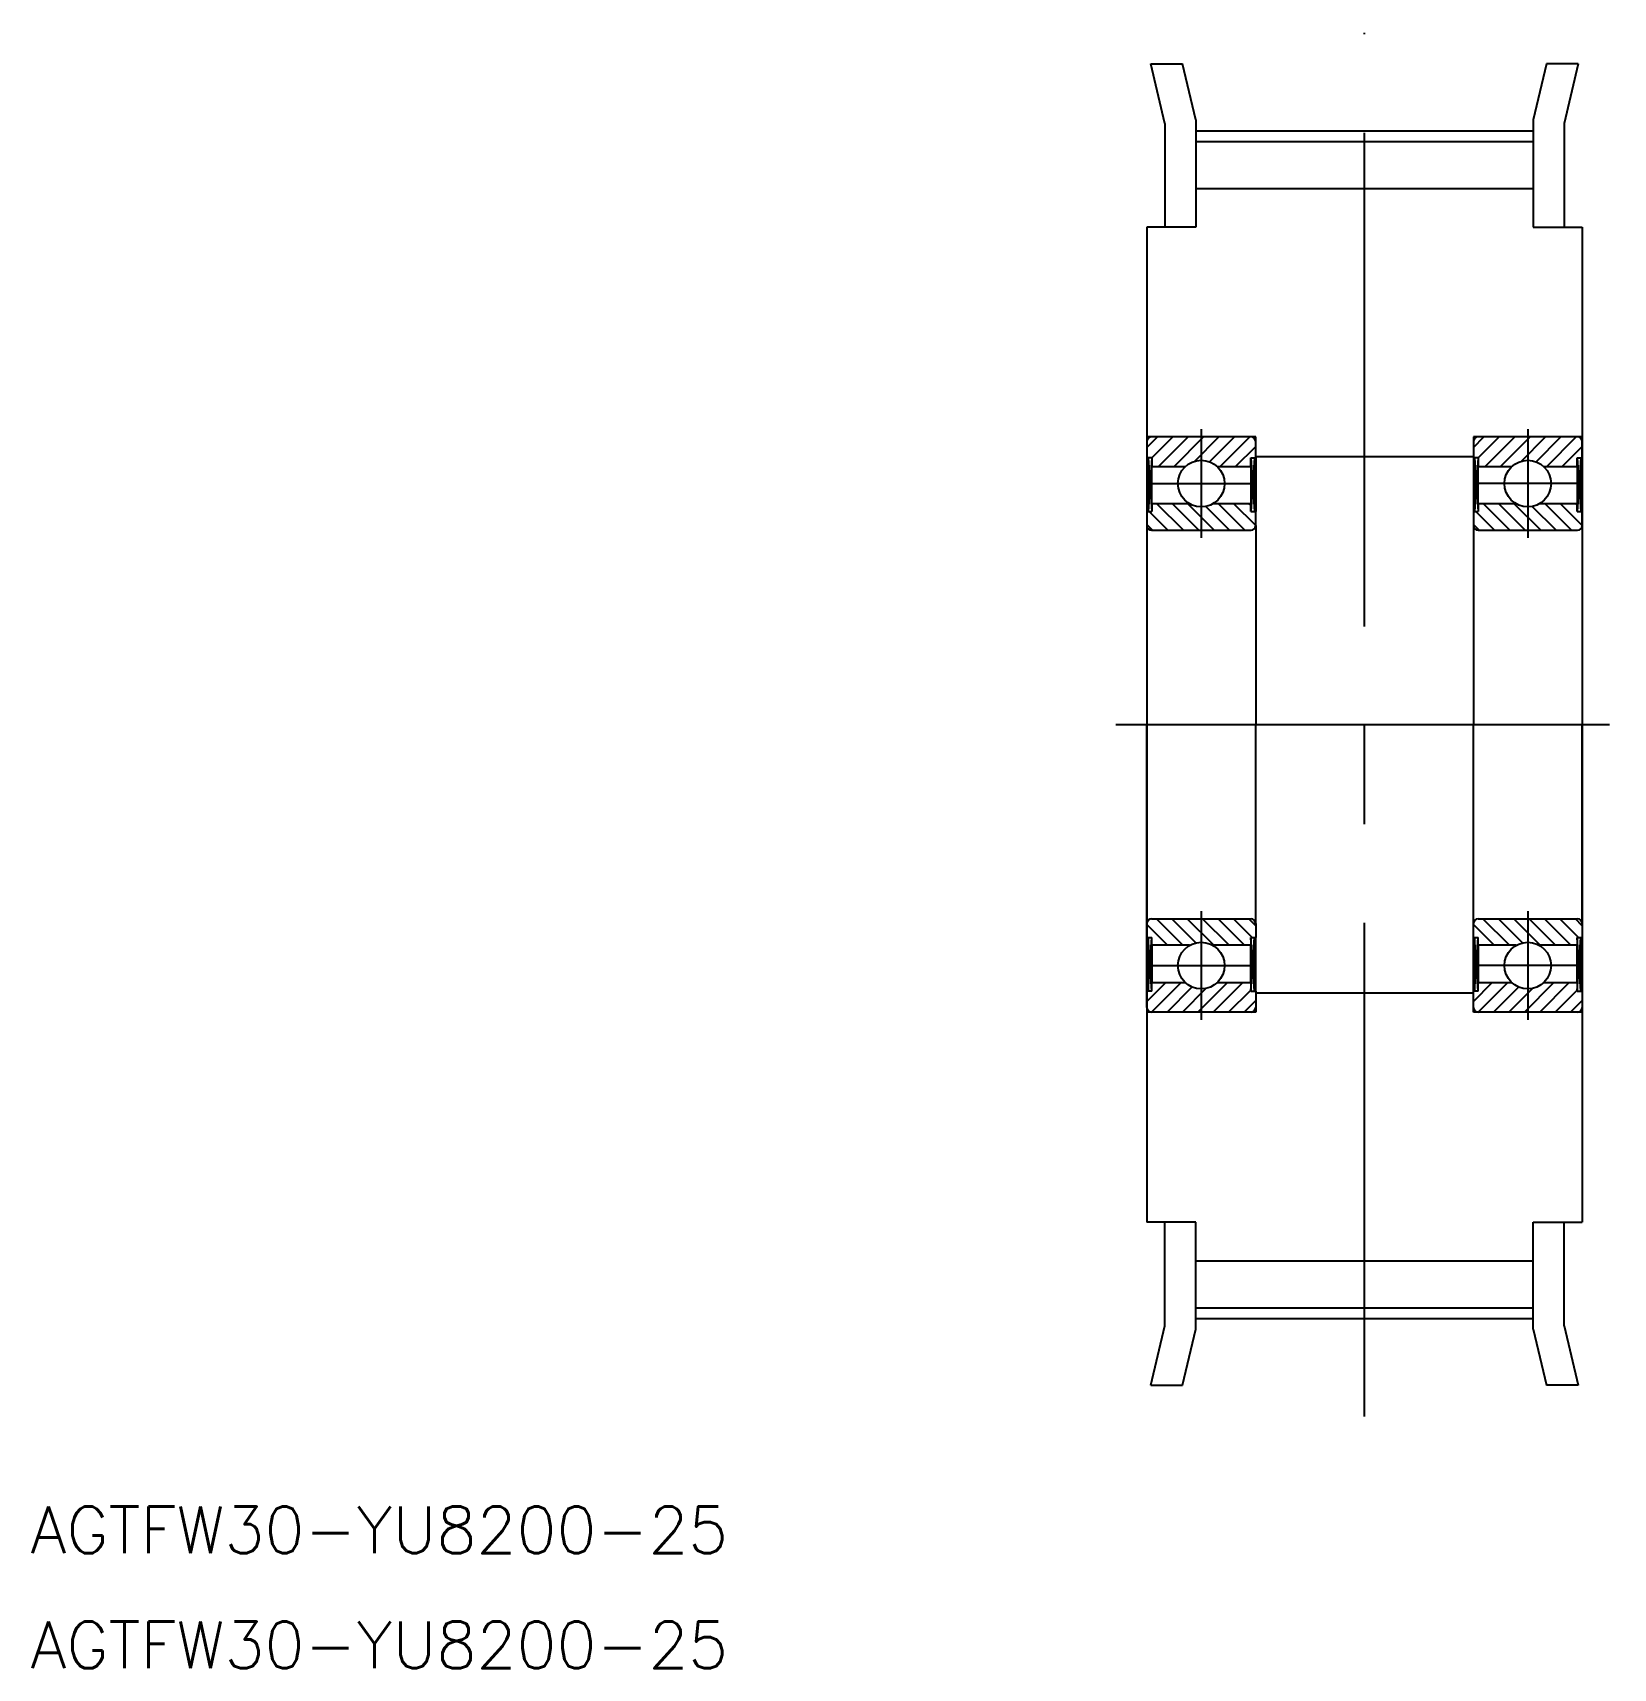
# Model space of a CAD drawing. Extents: x -72 to 30, y -61 to 44.
import ezdxf

# ---------------------------------------------------------------- set-up
doc = ezdxf.new("R2010")
doc.units = 0
doc.linetypes.add('CENTER', pattern=[50.8, 31.75, -6.35, 6.35, -6.35])
doc.layers.get('0').update_dxf_attribs({"linetype": 'CONTINUOUS'})
doc.layers.add('CENTER', color=1, linetype='CENTER')
doc.styles.get("Standard").update_dxf_attribs({"font": 'txt.shx', "height": 3, "bigfont": 'bigfont.shx'})

msp = doc.modelspace()

# ---------------------------------------------------------------- linework, layer by layer
at = {"color": 7, "linetype": 'CONTINUOUS'}
for p, q in [((1.15, 38.67), (0.25, 42.5)), ((0.25, 42.5), (2.3, 42.5)), ((3.15, 38.9), (2.3, 42.5)), ((25.7, 42.5), (24.85, 38.9)), ((27.75, 42.5), (25.7, 42.5)), ((27.75, 42.5), (26.85, 38.67)), ((1.15, 38.67), (1.15, 32)), ((3.15, 38.9), (3.15, 32)), ((24.85, 38.9), (24.85, 32)), ((26.85, 38.67), (26.85, 32)), ((3.15, 37.51), (24.85, 37.51)), ((3.15, 34.49), (24.85, 34.49)), ((0, 32), (0, -32)), ((3.15, 32), (0, 32)), ((24.85, 32), (28, 32)), ((28, 32), (28, -32)), ((28, 32), (28, 32)), ((7, 18.5), (0, 18.5)), ((0, 18.2), (0, 17.15)), ((7, 17.15), (7, 18.5)), ((28, 18.5), (21, 18.5)), ((21, 18.5), (21, 17.15)), ((28, 17.15), (28, 18.2)), ((0, 17.15), (0, 13.7)), ((0.32, 17.15), (0, 17.15)), ((0.08, 13.7), (0.08, 17.15)), ((0.32, 17.15), (0.32, 16.6)), ((6.68, 16.6), (6.68, 17.15)), ((6.68, 17.15), (7, 17.15)), ((6.92, 17.15), (6.92, 13.7)), ((7, 17.25), (21, 17.25)), ((7, 17.15), (7, 13.7)), ((21, 17.15), (21, 13.7)), ((21.32, 17.15), (21, 17.15)), ((21.08, 13.7), (21.08, 17.15)), ((21.32, 17.15), (21.32, 16.6)), ((27.68, 17.15), (28, 17.15)), ((27.68, 16.6), (27.68, 17.15)), ((27.92, 17.15), (27.92, 13.7)), ((28, 17.15), (28, 13.7)), ((0.32, 14.2), (0.32, 16.6)), ((0.32, 16.6), (2.48, 16.6)), ((4.52, 16.6), (6.68, 16.6)), ((6.68, 16.6), (6.68, 14.2)), ((21.32, 14.2), (21.32, 16.6)), ((21.32, 16.6), (23.48, 16.6)), ((25.52, 16.6), (27.68, 16.6)), ((27.68, 16.6), (27.68, 14.2)), ((0, 13.7), (0, 12.8)), ((0, 13.7), (0.32, 13.7)), ((0.32, 14.2), (0.32, 13.7)), ((2.75, 14.2), (0.32, 14.2)), ((6.68, 14.2), (4.25, 14.2)), ((6.68, 13.7), (6.68, 14.2)), ((6.68, 13.7), (7, 13.7)), ((7, 12.8), (7, 13.7)), ((21, 13.7), (21.32, 13.7)), ((21, 13.7), (21, 12.8)), ((23.75, 14.2), (21.32, 14.2)), ((21.32, 14.2), (21.32, 13.7)), ((27.68, 14.2), (25.25, 14.2)), ((27.68, 13.7), (27.68, 14.2)), ((27.68, 13.7), (28, 13.7)), ((28, 12.8), (28, 13.7)), ((0, 12.8), (0, 0)), ((7, 12.8), (7, 0)), ((21, 12.8), (21, 0)), ((28, 12.8), (28, 0)), ((0.3, 12.5), (6.7, 12.5)), ((21.3, 12.5), (27.7, 12.5)), ((0, -12.8), (0, 0)), ((7, -12.8), (7, 0)), ((21, -12.8), (21, 0)), ((28, -12.8), (28, 0)), ((0.3, -12.5), (6.7, -12.5)), ((21.3, -12.5), (27.7, -12.5)), ((0, -13.7), (0, -12.8)), ((7, -12.8), (7, -13.7)), ((21, -13.7), (21, -12.8)), ((28, -12.8), (28, -13.7)), ((0, -13.7), (0.32, -13.7)), ((0, -17.15), (0, -13.7)), ((0.08, -13.7), (0.08, -17.15)), ((0.32, -14.2), (0.32, -13.7)), ((0.34, -14.2), (0.32, -14.18)), ((2.75, -14.2), (0.32, -14.2)), ((0.32, -14.2), (0.32, -16.6)), ((6.68, -14.2), (4.25, -14.2)), ((6.68, -13.7), (6.68, -14.2)), ((6.68, -13.7), (7, -13.7)), ((6.68, -16.6), (6.68, -14.2)), ((6.92, -17.15), (6.92, -13.7)), ((7, -17.15), (7, -13.7)), ((21, -17.15), (21, -13.7)), ((21, -13.7), (21.32, -13.7)), ((21.08, -13.7), (21.08, -17.15)), ((21.32, -14.2), (21.32, -13.7)), ((21.34, -14.2), (21.32, -14.18)), ((21.32, -14.2), (21.32, -16.6)), ((23.75, -14.2), (21.32, -14.2)), ((27.68, -14.2), (25.25, -14.2)), ((27.68, -13.7), (28, -13.7)), ((27.68, -13.7), (27.68, -14.2)), ((27.68, -16.6), (27.68, -14.2)), ((27.92, -17.15), (27.92, -13.7)), ((28, -17.15), (28, -13.7)), ((0.32, -17.15), (0.32, -16.6)), ((0.32, -16.6), (2.48, -16.6)), ((4.52, -16.6), (6.68, -16.6)), ((6.68, -16.6), (6.68, -17.15)), ((21.32, -16.6), (23.48, -16.6)), ((21.32, -17.15), (21.32, -16.6)), ((25.52, -16.6), (27.68, -16.6)), ((27.68, -16.6), (27.68, -17.15)), ((0, -18.2), (0, -17.15)), ((0.32, -17.15), (0, -17.15)), ((6.68, -17.15), (7, -17.15)), ((7, -17.15), (7, -18.5)), ((7, -17.25), (21, -17.25)), ((21.32, -17.15), (21, -17.15)), ((21, -18.5), (21, -17.15)), ((27.68, -17.15), (28, -17.15)), ((28, -17.15), (28, -18.2)), ((7, -18.5), (0, -18.5)), ((28, -18.5), (21, -18.5)), ((3.15, -32), (0, -32)), ((1.15, -38.67), (1.15, -32)), ((3.15, -38.9), (3.15, -32)), ((24.85, -38.9), (24.85, -32)), ((24.85, -32), (28, -32)), ((26.85, -38.67), (26.85, -32)), ((3.15, -34.49), (24.85, -34.49)), ((3.15, -37.51), (24.85, -37.51)), ((0.25, -42.5), (1.15, -38.67)), ((2.3, -42.5), (3.15, -38.9)), ((24.85, -38.9), (25.7, -42.5)), ((26.85, -38.67), (27.75, -42.5)), ((0.25, -42.5), (2.3, -42.5)), ((27.75, -42.5), (25.7, -42.5))]:
    msp.add_line(p, q, dxfattribs=at)
at = {"color": 3, "linetype": 'CONTINUOUS'}
for p, q in [((0, 17.82), (0.68, 18.5)), ((0.32, 17.15), (1.67, 18.5)), ((0.76, 16.6), (2.66, 18.5)), ((1.75, 16.6), (3.65, 18.5)), ((3.07, 16.93), (4.64, 18.5)), ((4.03, 16.9), (5.63, 18.5)), ((4.72, 16.6), (6.62, 18.5)), ((5.71, 16.6), (7, 17.89)), ((21, 17.82), (21.68, 18.5)), ((21.32, 17.15), (22.67, 18.5)), ((21.76, 16.6), (23.66, 18.5)), ((22.75, 16.6), (24.65, 18.5)), ((24.07, 16.93), (25.64, 18.5)), ((25.03, 16.9), (26.63, 18.5)), ((25.72, 16.6), (27.62, 18.5)), ((26.71, 16.6), (28, 17.89)), ((0.08, 17.15), (0.32, 13.7)), ((0.32, 17.15), (0.08, 13.7)), ((6.68, 17.15), (6.92, 13.7)), ((6.92, 17.15), (6.68, 13.7)), ((21.32, 17.15), (21.08, 13.7)), ((21.08, 17.15), (21.32, 13.7)), ((27.92, 17.15), (27.68, 13.7)), ((27.68, 17.15), (27.92, 13.7)), ((1.36, 12.5), (0.16, 13.7)), ((2.35, 12.5), (0.65, 14.2)), ((3.34, 12.5), (1.64, 14.2)), ((4.33, 12.5), (2.63, 14.2)), ((5.32, 12.5), (3.79, 14.03)), ((6.31, 12.5), (4.61, 14.2)), ((7, 12.8), (5.6, 14.2)), ((6.68, 14.11), (6.59, 14.2)), ((22.36, 12.5), (21.16, 13.7)), ((23.35, 12.5), (21.65, 14.2)), ((24.34, 12.5), (22.64, 14.2)), ((25.33, 12.5), (23.63, 14.2)), ((26.32, 12.5), (24.79, 14.03)), ((27.31, 12.5), (25.61, 14.2)), ((28, 12.8), (26.6, 14.2)), ((27.68, 14.11), (27.59, 14.2)), ((0.37, 12.5), (0, 12.87)), ((21.37, 12.5), (21, 12.87)), ((2.32, -14.2), (0.62, -12.5)), ((3.16, -14.05), (1.61, -12.5)), ((4.3, -14.2), (2.6, -12.5)), ((5.29, -14.2), (3.59, -12.5)), ((6.28, -14.2), (4.58, -12.5)), ((6.77, -13.7), (5.57, -12.5)), ((7, -12.94), (6.56, -12.5)), ((23.32, -14.2), (21.62, -12.5)), ((24.16, -14.05), (22.61, -12.5)), ((25.3, -14.2), (23.6, -12.5)), ((26.29, -14.2), (24.59, -12.5)), ((27.28, -14.2), (25.58, -12.5)), ((27.77, -13.7), (26.57, -12.5)), ((28, -12.94), (27.56, -12.5)), ((1.33, -14.2), (0, -12.87)), ((22.33, -14.2), (21, -12.87)), ((0.32, -17.15), (0.08, -13.7)), ((0.08, -17.15), (0.32, -13.7)), ((6.68, -17.15), (6.92, -13.7)), ((6.92, -17.15), (6.68, -13.7)), ((21.32, -17.15), (21.08, -13.7)), ((21.08, -17.15), (21.32, -13.7)), ((27.92, -17.15), (27.68, -13.7)), ((27.68, -17.15), (27.92, -13.7)), ((0, -17.82), (1.22, -16.6)), ((0.31, -18.5), (2.21, -16.6)), ((3.28, -18.5), (5.18, -16.6)), ((4.27, -18.5), (6.17, -16.6)), ((21, -17.82), (22.22, -16.6)), ((21.31, -18.5), (23.21, -16.6)), ((24.28, -18.5), (26.18, -16.6)), ((25.27, -18.5), (27.17, -16.6)), ((1.3, -18.5), (2.92, -16.88)), ((2.29, -18.5), (3.82, -16.96)), ((5.26, -18.5), (6.68, -17.08)), ((6.25, -18.5), (7, -17.75)), ((22.3, -18.5), (23.92, -16.88)), ((23.29, -18.5), (24.82, -16.96)), ((26.26, -18.5), (27.68, -17.08)), ((27.25, -18.5), (28, -17.75))]:
    msp.add_line(p, q, dxfattribs=at)
at = {"color": 7, "linetype": 'CONTINUOUS'}
for centre in [(3.5, 15.5), (24.5, 15.5), (3.5, -15.5), (24.5, -15.5)]:
    msp.add_circle(centre, 1.5, dxfattribs=at)
for centre, start, end in [((0.3, 18.2), 90, 180), ((6.7, 18.2), 0, 90), ((21.3, 18.2), 90, 180), ((27.7, 18.2), 0, 90), ((0.3, 12.8), 180, 270), ((6.7, 12.8), 270, 0), ((21.3, 12.8), 180, 270), ((27.7, 12.8), 270, 0), ((0.3, -12.8), 90, 180), ((6.7, -12.8), 0, 90), ((21.3, -12.8), 90, 180), ((27.7, -12.8), 0, 90), ((0.3, -18.2), 180, 270), ((6.7, -18.2), 270, 0), ((21.3, -18.2), 180, 270), ((27.7, -18.2), 270, 0)]:
    msp.add_arc(centre, 0.3, start, end, dxfattribs=at)
at = {"layer": 'CENTER', "color": 1, "linetype": 'CENTER'}
for p, q in [((14, -44.5), (14, 44.5)), ((3.15, 38.19), (24.85, 38.19)), ((3.5, 19), (3.5, 12)), ((24.5, 19), (24.5, 12)), ((0, 15.5), (7, 15.5)), ((28, 15.5), (21, 15.5)), ((-2, 0), (30, 0)), ((3.5, -12), (3.5, -19)), ((24.5, -12), (24.5, -19)), ((0, -15.5), (7, -15.5)), ((28, -15.5), (21, -15.5)), ((3.15, -38.2), (24.85, -38.2))]:
    msp.add_line(p, q, dxfattribs=at)

# ---------------------------------------------------------------- texts
at = {"color": 7, "linetype": 'CONTINUOUS'}
for p in [(-71.79, -53.3), (-71.79, -60.7)]:
    msp.add_text('AGTFW30-YU8200-25', height=3, dxfattribs=at).set_placement(p)

doc.saveas('drawing.dxf')
